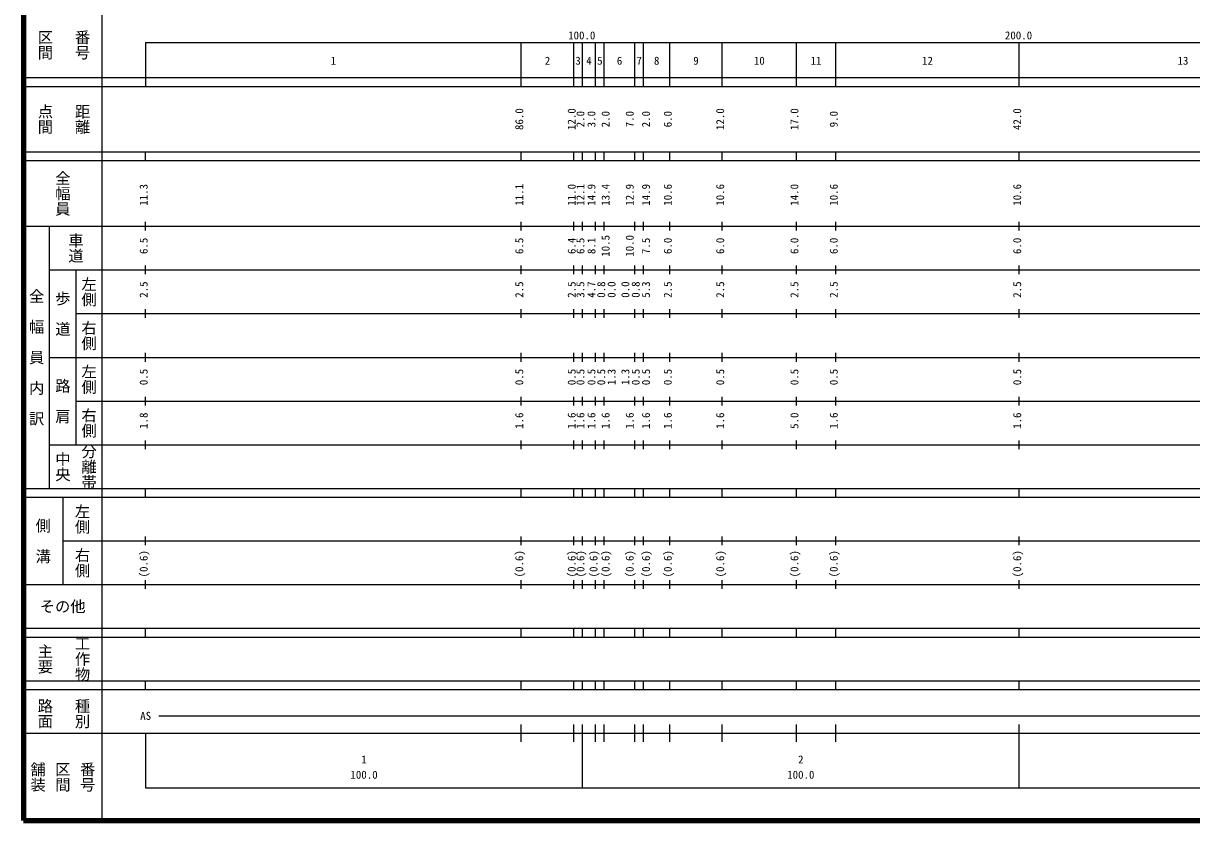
# Model space of a CAD drawing. Units: millimetres on the paper, enlarged 1000 times. Extents: x 40000 to 680000, y 20000 to 380000.
# Drawn here: x 40000 to 307482, y 20000 to 202409 of the extents above; entities that cross this region are included whole.
import ezdxf
from ezdxf.enums import TextEntityAlignment as Align

# ---------------------------------------------------------------- set-up
doc = ezdxf.new("R2010")
doc.units = ezdxf.units.MM
doc.header["$LTSCALE"] = 1000
doc.layers.add('M-TTL', color=2, linetype='Continuous', lineweight=140)
doc.layers.add('M-TTL-BAND', color=7, linetype='Continuous', lineweight=25)
doc.styles.add('@ＭＳ ゴシック', font='')
doc.styles.add('ＭＳ ゴシック', font='')
doc.styles.get('@ＭＳ ゴシック').set_extended_font_data('@MS Gothic')
doc.styles.get('ＭＳ ゴシック').set_extended_font_data('MS Gothic')

msp = doc.modelspace()

# ---------------------------------------------------------------- linework, layer by layer
at = {"layer": 'M-TTL'}
for p, q in [((40000, 380000), (40000, 20000)), ((40000, 20000), (680000, 20000))]:
    msp.add_line(p, q, dxfattribs=at)
at = {"layer": 'M-TTL-BAND'}
for p, q in [((58000, 370000), (58000, 20000)), ((68000, 198000), (579000, 198000)), ((68000, 198000), (68000, 188000)), ((154000, 188000), (154000, 198000)), ((166000, 188000), (166000, 198000)), ((168000, 188000), (168000, 198000)), ((171000, 188000), (171000, 198000)), ((173000, 188000), (173000, 198000)), ((180000, 188000), (180000, 198000)), ((182000, 188000), (182000, 198000)), ((188000, 188000), (188000, 198000)), ((200000, 188000), (200000, 198000)), ((217000, 188000), (217000, 198000)), ((226000, 188000), (226000, 198000)), ((268000, 188000), (268000, 198000)), ((40000, 190000), (579000, 190000)), ((40000, 188000), (579000, 188000)), ((40000, 173000), (579000, 173000)), ((68000, 171000), (68000, 173000)), ((154000, 171000), (154000, 173000)), ((166000, 171000), (166000, 173000)), ((168000, 171000), (168000, 173000)), ((171000, 171000), (171000, 173000)), ((173000, 171000), (173000, 173000)), ((180000, 171000), (180000, 173000)), ((182000, 171000), (182000, 173000)), ((188000, 171000), (188000, 173000)), ((200000, 171000), (200000, 173000)), ((217000, 171000), (217000, 173000)), ((226000, 171000), (226000, 173000)), ((268000, 171000), (268000, 173000)), ((40000, 171000), (579000, 171000)), ((40000, 156000), (579000, 156000)), ((46000, 96000), (46000, 156000)), ((68000, 155000), (68000, 157000)), ((154000, 155000), (154000, 157000)), ((166000, 155000), (166000, 157000)), ((168000, 155000), (168000, 157000)), ((171000, 155000), (171000, 157000)), ((173000, 155000), (173000, 157000)), ((180000, 155000), (180000, 157000)), ((182000, 155000), (182000, 157000)), ((188000, 155000), (188000, 157000)), ((200000, 155000), (200000, 157000)), ((217000, 155000), (217000, 157000)), ((226000, 155000), (226000, 157000)), ((268000, 155000), (268000, 157000)), ((46000, 146000), (579000, 146000)), ((52000, 146000), (52000, 106000)), ((68000, 145000), (68000, 147000)), ((154000, 145000), (154000, 147000)), ((166000, 145000), (166000, 147000)), ((168000, 145000), (168000, 147000)), ((171000, 145000), (171000, 147000)), ((173000, 145000), (173000, 147000)), ((180000, 145000), (180000, 147000)), ((182000, 145000), (182000, 147000)), ((188000, 145000), (188000, 147000)), ((200000, 145000), (200000, 147000)), ((217000, 145000), (217000, 147000)), ((226000, 145000), (226000, 147000)), ((268000, 145000), (268000, 147000)), ((68000, 135000), (68000, 137000)), ((154000, 135000), (154000, 137000)), ((166000, 135000), (166000, 137000)), ((168000, 135000), (168000, 137000)), ((171000, 135000), (171000, 137000)), ((173000, 135000), (173000, 137000)), ((180000, 135000), (180000, 137000)), ((182000, 135000), (182000, 137000)), ((188000, 135000), (188000, 137000)), ((200000, 135000), (200000, 137000)), ((217000, 135000), (217000, 137000)), ((226000, 135000), (226000, 137000)), ((268000, 135000), (268000, 137000)), ((52000, 136000), (579000, 136000)), ((46000, 126000), (579000, 126000)), ((68000, 125000), (68000, 127000)), ((154000, 125000), (154000, 127000)), ((166000, 125000), (166000, 127000)), ((168000, 125000), (168000, 127000)), ((171000, 125000), (171000, 127000)), ((173000, 125000), (173000, 127000)), ((180000, 125000), (180000, 127000)), ((182000, 125000), (182000, 127000)), ((188000, 125000), (188000, 127000)), ((200000, 125000), (200000, 127000)), ((217000, 125000), (217000, 127000)), ((226000, 125000), (226000, 127000)), ((268000, 125000), (268000, 127000)), ((52000, 116000), (579000, 116000)), ((68000, 115000), (68000, 117000)), ((154000, 115000), (154000, 117000)), ((166000, 115000), (166000, 117000)), ((168000, 115000), (168000, 117000)), ((171000, 115000), (171000, 117000)), ((173000, 115000), (173000, 117000)), ((180000, 115000), (180000, 117000)), ((182000, 115000), (182000, 117000)), ((188000, 115000), (188000, 117000)), ((200000, 115000), (200000, 117000)), ((217000, 115000), (217000, 117000)), ((226000, 115000), (226000, 117000)), ((268000, 115000), (268000, 117000)), ((68000, 105000), (68000, 107000)), ((154000, 105000), (154000, 107000)), ((166000, 105000), (166000, 107000)), ((168000, 105000), (168000, 107000)), ((171000, 105000), (171000, 107000)), ((173000, 105000), (173000, 107000)), ((180000, 105000), (180000, 107000)), ((182000, 105000), (182000, 107000)), ((188000, 105000), (188000, 107000)), ((200000, 105000), (200000, 107000)), ((217000, 105000), (217000, 107000)), ((226000, 105000), (226000, 107000)), ((268000, 105000), (268000, 107000)), ((46000, 106000), (579000, 106000)), ((40000, 96000), (579000, 96000)), ((40000, 94000), (579000, 94000)), ((49000, 94000), (49000, 74000)), ((68000, 94000), (68000, 96000)), ((154000, 94000), (154000, 96000)), ((166000, 94000), (166000, 96000)), ((168000, 94000), (168000, 96000)), ((171000, 94000), (171000, 96000)), ((173000, 94000), (173000, 96000)), ((180000, 94000), (180000, 96000)), ((182000, 94000), (182000, 96000)), ((188000, 94000), (188000, 96000)), ((200000, 94000), (200000, 96000)), ((217000, 94000), (217000, 96000)), ((226000, 94000), (226000, 96000)), ((268000, 94000), (268000, 96000)), ((49000, 84000), (579000, 84000)), ((68000, 83000), (68000, 85000)), ((154000, 83000), (154000, 85000)), ((166000, 83000), (166000, 85000)), ((168000, 83000), (168000, 85000)), ((171000, 83000), (171000, 85000)), ((173000, 83000), (173000, 85000)), ((180000, 83000), (180000, 85000)), ((182000, 83000), (182000, 85000)), ((188000, 83000), (188000, 85000)), ((200000, 83000), (200000, 85000)), ((217000, 83000), (217000, 85000)), ((226000, 83000), (226000, 85000)), ((268000, 83000), (268000, 85000)), ((68000, 73000), (68000, 75000)), ((154000, 73000), (154000, 75000)), ((166000, 73000), (166000, 75000)), ((168000, 73000), (168000, 75000)), ((171000, 73000), (171000, 75000)), ((173000, 73000), (173000, 75000)), ((180000, 73000), (180000, 75000)), ((182000, 73000), (182000, 75000)), ((188000, 73000), (188000, 75000)), ((200000, 73000), (200000, 75000)), ((217000, 73000), (217000, 75000)), ((226000, 73000), (226000, 75000)), ((268000, 73000), (268000, 75000)), ((40000, 74000), (579000, 74000)), ((40000, 64000), (579000, 64000)), ((40000, 62000), (579000, 62000)), ((68000, 62000), (68000, 64000)), ((154000, 62000), (154000, 64000)), ((166000, 62000), (166000, 64000)), ((168000, 62000), (168000, 64000)), ((171000, 62000), (171000, 64000)), ((173000, 62000), (173000, 64000)), ((180000, 62000), (180000, 64000)), ((182000, 62000), (182000, 64000)), ((188000, 62000), (188000, 64000)), ((200000, 62000), (200000, 64000)), ((217000, 62000), (217000, 64000)), ((226000, 62000), (226000, 64000)), ((268000, 62000), (268000, 64000)), ((40000, 52000), (579000, 52000)), ((68000, 50000), (68000, 52000)), ((154000, 50000), (154000, 52000)), ((166000, 50000), (166000, 52000)), ((168000, 50000), (168000, 52000)), ((171000, 50000), (171000, 52000)), ((173000, 50000), (173000, 52000)), ((180000, 50000), (180000, 52000)), ((182000, 50000), (182000, 52000)), ((188000, 50000), (188000, 52000)), ((200000, 50000), (200000, 52000)), ((217000, 50000), (217000, 52000)), ((226000, 50000), (226000, 52000)), ((268000, 50000), (268000, 52000)), ((40000, 50000), (579000, 50000)), ((71000, 44000), (465000, 44000)), ((154000, 38000), (154000, 42000)), ((166000, 38000), (166000, 42000)), ((168000, 27500), (168000, 42000)), ((171000, 38000), (171000, 42000)), ((173000, 38000), (173000, 42000)), ((180000, 38000), (180000, 42000)), ((182000, 38000), (182000, 42000)), ((188000, 38000), (188000, 42000)), ((200000, 38000), (200000, 42000)), ((217000, 38000), (217000, 42000)), ((226000, 38000), (226000, 42000)), ((268000, 27500), (268000, 42000)), ((40000, 40000), (579000, 40000)), ((68000, 40000), (68000, 27500)), ((68000, 27500), (579000, 27500))]:
    msp.add_line(p, q, dxfattribs=at)

# ---------------------------------------------------------------- texts
at = {"layer": 'M-TTL-BAND', "style": '@ＭＳ ゴシック'}
for s, p in [('区間', (45000, 197500)), ('番号', (53500, 197500)), ('点間', (45000, 180500)), ('距離', (53500, 180500)), ('全幅員', (49000, 163500)), ('車道', (52000, 151000)), ('左側', (55000, 141000)), ('全\u3000幅\u3000員\u3000内\u3000訳', (43000, 126000)), ('歩\u3000道', (49000, 136000)), ('右側', (55000, 131000)), ('左側', (55000, 121000)), ('路\u3000肩', (49000, 116000)), ('右側', (55000, 111000)), ('中央', (49000, 101000)), ('分離帯', (55000, 101000)), ('左側', (53500, 89000)), ('側\u3000溝', (44500, 84000)), ('右側', (53500, 79000)), ('工作物', (53500, 57000)), ('主要', (45000, 57000)), ('路面', (45000, 44500)), ('種別', (53500, 44500)), ('舗装', (43333, 30000)), ('区間', (49000, 30000)), ('番号', (54667, 30000))]:
    msp.add_text(s, height=2566, rotation=270, dxfattribs=at).set_placement(p, align=Align.MIDDLE_CENTER)
at = {"layer": 'M-TTL-BAND', "style": 'ＭＳ ゴシック'}
for s, p in [('100.0', (167844, 198195)), ('200.0', (267844, 198195)), ('1', (111000, 192405)), ('2', (160000, 192405)), ('3', (167000, 192405)), ('4', (169500, 192405)), ('5', (172000, 192405)), ('6', (176500, 192405)), ('7', (181000, 192405)), ('8', (185000, 192405)), ('9', (194000, 192405)), ('10', (208500, 192405)), ('11', (221500, 192405)), ('12', (247000, 192405)), ('13', (305500, 192405)), ('AS', (68000, 42500)), ('1', (118000, 32523)), ('2', (218000, 32523)), ('100.0', (118000, 29033)), ('100.0', (218000, 29033))]:
    msp.add_text(s, height=1833, dxfattribs=at).set_placement(p, align=Align.BOTTOM_CENTER)
for s, p in [('86.0', (155000, 180500)), ('12.0', (167000, 180500)), ('2.0', (169000, 180500)), ('3.0', (171524, 180500)), ('2.0', (174761, 180500)), ('7.0', (180287, 180500)), ('2.0', (184010, 180500)), ('6.0', (189000, 180500)), ('12.0', (201000, 180500)), ('17.0', (218000, 180500)), ('9.0', (227000, 180500)), ('42.0', (269000, 180500)), ('11.3', (69000, 163174)), ('11.1', (155000, 163174)), ('11.0', (167000, 163174)), ('12.1', (169000, 163174)), ('14.9', (171524, 163174)), ('13.4', (174761, 163174)), ('12.9', (180287, 163174)), ('14.9', (184010, 163174)), ('10.6', (189000, 163174)), ('10.6', (201000, 163174)), ('14.0', (218000, 163174)), ('10.6', (227000, 163174)), ('10.6', (269000, 163174)), ('6.5', (69000, 151500)), ('6.5', (155000, 151500)), ('6.4', (167000, 151500)), ('6.5', (169000, 151500)), ('8.1', (171524, 151500)), ('10.5', (174761, 151500)), ('10.0', (180287, 151500)), ('7.5', (184010, 151500)), ('6.0', (189000, 151500)), ('6.0', (201000, 151500)), ('6.0', (218000, 151500)), ('6.0', (227000, 151500)), ('6.0', (269000, 151500)), ('2.5', (69000, 141500)), ('2.5', (155000, 141500)), ('2.5', (167000, 141500)), ('3.5', (169000, 141500)), ('4.7', (171524, 141500)), ('0.8', (173761, 141500)), ('0.0', (176131, 141500)), ('0.0', (179287, 141500)), ('0.8', (181657, 141500)), ('5.3', (184010, 141500)), ('2.5', (189000, 141500)), ('2.5', (201000, 141500)), ('2.5', (218000, 141500)), ('2.5', (227000, 141500)), ('2.5', (269000, 141500)), ('0.5', (69000, 121500)), ('0.5', (155000, 121500)), ('0.5', (167000, 121500)), ('0.5', (169000, 121500)), ('0.5', (171524, 121500)), ('0.5', (173761, 121500)), ('1.3', (176131, 121500)), ('1.3', (179287, 121500)), ('0.5', (181657, 121500)), ('0.5', (184010, 121500)), ('0.5', (189000, 121500)), ('0.5', (201000, 121500)), ('0.5', (218000, 121500)), ('0.5', (227000, 121500)), ('0.5', (269000, 121500)), ('1.8', (69000, 111500)), ('1.6', (155000, 111500)), ('1.6', (167000, 111500)), ('1.6', (169000, 111500)), ('1.6', (171524, 111500)), ('1.6', (174761, 111500)), ('1.6', (180287, 111500)), ('1.6', (184010, 111500)), ('1.6', (189000, 111500)), ('1.6', (201000, 111500)), ('5.0', (218000, 111500)), ('1.6', (227000, 111500)), ('1.6', (269000, 111500)), ('(0.6)', (69000, 78764)), ('(0.6)', (155000, 78764)), ('(0.6)', (167000, 78764)), ('(0.6)', (169000, 78764)), ('(0.6)', (172000, 78764)), ('(0.6)', (174761, 78764)), ('(0.6)', (180287, 78764)), ('(0.6)', (184010, 78764)), ('(0.6)', (189000, 78764)), ('(0.6)', (201000, 78764)), ('(0.6)', (218000, 78764)), ('(0.6)', (227000, 78764)), ('(0.6)', (269000, 78764))]:
    msp.add_text(s, height=1833, rotation=90, dxfattribs=at).set_placement(p, align=Align.BOTTOM_CENTER)
msp.add_text('その他', height=2566, dxfattribs=at).set_placement((49000, 69000), align=Align.MIDDLE_CENTER)

doc.saveas('drawing.dxf')
